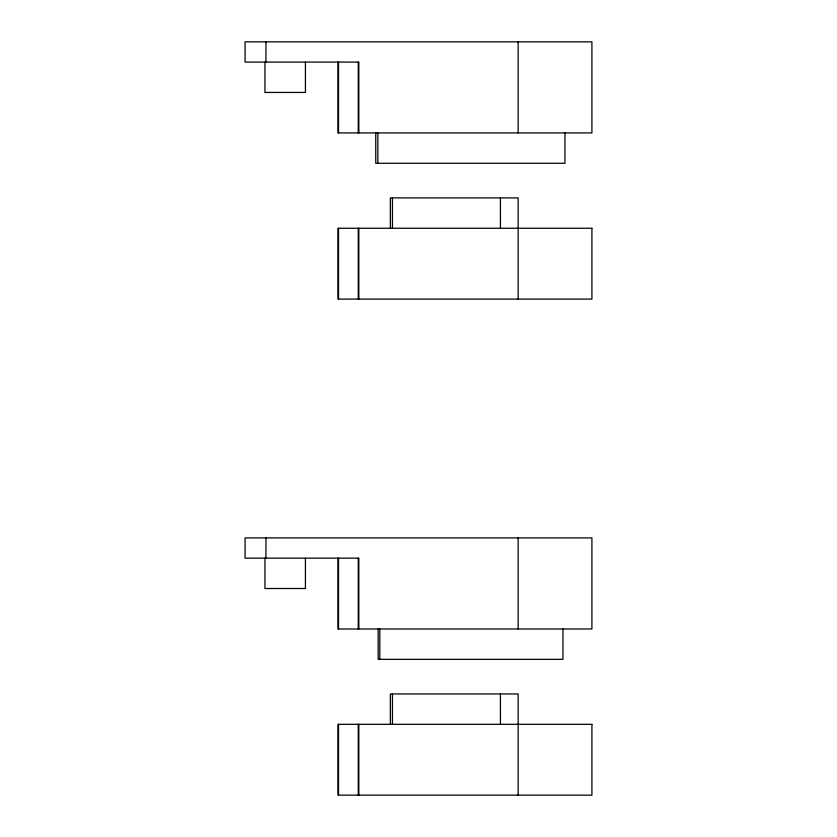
<?xml version="1.0" encoding="UTF-8"?>
<svg xmlns="http://www.w3.org/2000/svg" width="837" height="837" viewBox="0 0 837 837"><rect width="100%" height="100%" fill="white"/><g stroke="black" fill="none" stroke-linecap="round" stroke-linejoin="round"><path stroke-width="1.26" d="M564.933 132.916L564.933 163.278L375.75 163.278L375.75 132.916M562.956 628.985L562.956 659.336L378.146 659.336L378.146 628.985M518.145 41.85L518.145 132.916M518.145 299.091L518.145 197.898L390.356 197.898L390.356 228.26M518.145 537.909L518.145 628.985M518.145 795.15L518.145 693.957L390.356 693.957L390.356 724.319M500.432 197.898L500.442 228.26M500.432 693.957L500.442 724.319M392.438 197.898L392.438 228.26M392.438 693.957L392.438 724.319M379.82 628.985L379.82 659.336M377.843 132.916L377.843 163.278M358.843 132.916L358.843 62.084L245.084 62.084L245.084 41.85L591.916 41.85L591.916 132.916L337.981 132.916L337.981 62.084M358.843 228.26L358.843 299.091M358.843 628.985L358.843 558.153L245.084 558.153L245.084 537.909L591.916 537.909L591.916 628.985L337.981 628.985L337.981 558.153M358.843 724.319L358.843 795.15M358.246 62.084L358.246 132.916M358.246 228.26L358.246 299.091M358.246 558.153L358.246 628.985M358.246 724.319L358.246 795.15M338.525 62.084L338.525 132.916M338.525 228.26L338.525 299.091M338.525 558.153L338.525 628.985M338.525 724.319L338.525 795.15M305.432 62.084L305.432 92.447L264.952 92.447L264.952 62.084M305.432 558.153L305.432 588.505L264.952 588.505L264.952 558.153M265.946 41.85L265.946 62.084M265.946 537.909L265.946 558.153M591.916 228.26L337.981 228.26L337.981 299.091L591.916 299.091L591.916 228.26M591.916 724.319L337.981 724.319L337.981 795.15L591.916 795.15L591.916 724.319"/></g></svg>
